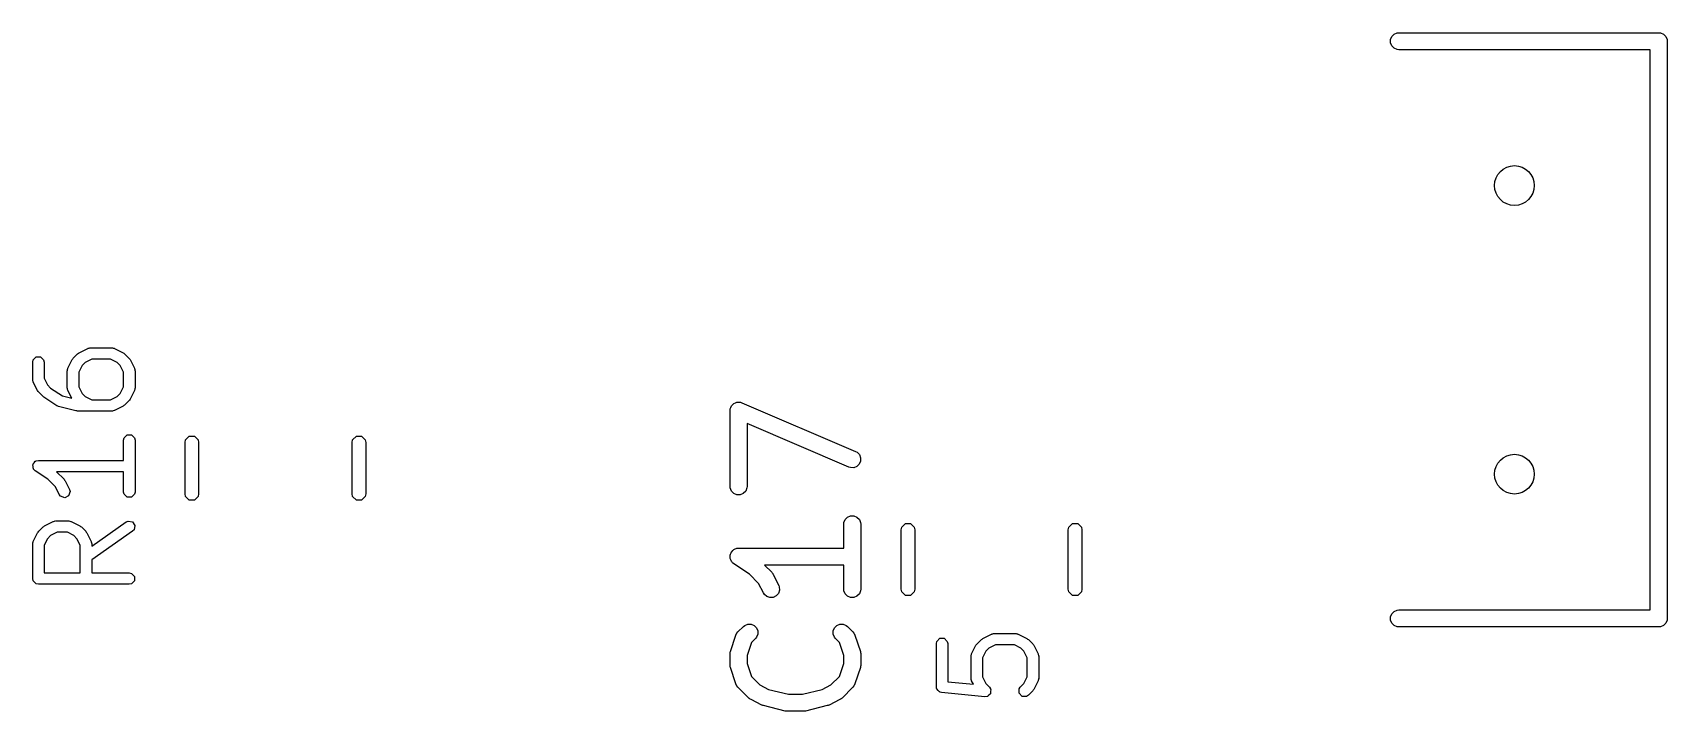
# Model space of a CAD drawing. Header units: inches. Extents: x -1.62 to 1.64, y 0 to 4.72.
# Drawn here: x 0.199 to 0.766, y 1.682 to 1.917 of the extents above; entities that cross this region are included whole.
import ezdxf

# ---------------------------------------------------------------- set-up
doc = ezdxf.new("R2010")
doc.units = ezdxf.units.IN
doc.header["$MEASUREMENT"] = 0
doc.layers.add('BLACK', color=250, linetype='CONTINUOUS')

msp = doc.modelspace()

# ---------------------------------------------------------------- linework, layer by layer
at = {"layer": 'BLACK', "linetype": 'CONTINUOUS'}
for p, q in [((0.6697, 1.91436), (0.67014, 1.91542)), ((0.6697, 1.9132), (0.6697, 1.91436)), ((0.67014, 1.91542), (0.67096, 1.91623)), ((0.67096, 1.91623), (0.67202, 1.91668)), ((0.67202, 1.91668), (0.6726, 1.91673)), ((0.6726, 1.91673), (0.7626, 1.91673)), ((0.7626, 1.91673), (0.76317, 1.91668)), ((0.76317, 1.91668), (0.76424, 1.91623)), ((0.76424, 1.91623), (0.76505, 1.91542)), ((0.76505, 1.91542), (0.76549, 1.91436)), ((0.76549, 1.91436), (0.76555, 1.91378)), ((0.76555, 1.91378), (0.76555, 1.71378)), ((0.67014, 1.91214), (0.6697, 1.9132)), ((0.67096, 1.91132), (0.67014, 1.91214)), ((0.67202, 1.91088), (0.67096, 1.91132)), ((0.6726, 1.91083), (0.67202, 1.91088)), ((0.75965, 1.91083), (0.6726, 1.91083)), ((0.75965, 1.71673), (0.75965, 1.91083)), ((0.21549, 1.80585), (0.21849, 1.80735)), ((0.21849, 1.80735), (0.21859, 1.80738)), ((0.21859, 1.80738), (0.21862, 1.80741)), ((0.21862, 1.80741), (0.21893, 1.80747)), ((0.21893, 1.80747), (0.21923, 1.80756)), ((0.21923, 1.80756), (0.21927, 1.80754)), ((0.21927, 1.80754), (0.21937, 1.80756)), ((0.21937, 1.80756), (0.22687, 1.80756)), ((0.22687, 1.80756), (0.22697, 1.80754)), ((0.22697, 1.80754), (0.22701, 1.80756)), ((0.22701, 1.80756), (0.22731, 1.80747)), ((0.22731, 1.80747), (0.22762, 1.80741)), ((0.22762, 1.80741), (0.22766, 1.80738)), ((0.22766, 1.80738), (0.22775, 1.80735)), ((0.22775, 1.80735), (0.23075, 1.80585)), ((0.19941, 1.80259), (0.19956, 1.80335)), ((0.19941, 1.79659), (0.19941, 1.80259)), ((0.19956, 1.80335), (0.20062, 1.80441)), ((0.20062, 1.80441), (0.20213, 1.80441)), ((0.20213, 1.80441), (0.20319, 1.80335)), ((0.20319, 1.80335), (0.20334, 1.80259)), ((0.20334, 1.80259), (0.20334, 1.79706)), ((0.21149, 1.80004), (0.21155, 1.80035)), ((0.21155, 1.80035), (0.21159, 1.80038)), ((0.21159, 1.80038), (0.21161, 1.80047)), ((0.21161, 1.80047), (0.21311, 1.80347)), ((0.21311, 1.80347), (0.2133, 1.80372)), ((0.2133, 1.80372), (0.21348, 1.80398)), ((0.21348, 1.80398), (0.21498, 1.80548)), ((0.21498, 1.80548), (0.21524, 1.80566)), ((0.21524, 1.80566), (0.21549, 1.80585)), ((0.21649, 1.80143), (0.21534, 1.79913)), ((0.21754, 1.80247), (0.21649, 1.80143)), ((0.21984, 1.80362), (0.21754, 1.80247)), ((0.22641, 1.80362), (0.21984, 1.80362)), ((0.2287, 1.80247), (0.22641, 1.80362)), ((0.22975, 1.80143), (0.2287, 1.80247)), ((0.2309, 1.79913), (0.22975, 1.80143)), ((0.23075, 1.80585), (0.231, 1.80566)), ((0.231, 1.80566), (0.23126, 1.80548)), ((0.23126, 1.80548), (0.23276, 1.80398)), ((0.23276, 1.80398), (0.23294, 1.80372)), ((0.23294, 1.80372), (0.23313, 1.80347)), ((0.23313, 1.80347), (0.23463, 1.80047)), ((0.23463, 1.80047), (0.23466, 1.80038)), ((0.23466, 1.80038), (0.23469, 1.80035)), ((0.23469, 1.80035), (0.23475, 1.80004)), ((0.19942, 1.7965), (0.19941, 1.79659)), ((0.19941, 1.79645), (0.19942, 1.7965)), ((0.19949, 1.79615), (0.19941, 1.79645)), ((0.19956, 1.79584), (0.19949, 1.79615)), ((0.19959, 1.79581), (0.19956, 1.79584)), ((0.19961, 1.79571), (0.19959, 1.79581)), ((0.20111, 1.79271), (0.19961, 1.79571)), ((0.20334, 1.79706), (0.20449, 1.79476)), ((0.20449, 1.79476), (0.20563, 1.79362)), ((0.2114, 1.79959), (0.21142, 1.79969)), ((0.2114, 1.79359), (0.2114, 1.79959)), ((0.21141, 1.79973), (0.21149, 1.80004)), ((0.21142, 1.79969), (0.21141, 1.79973)), ((0.21534, 1.79913), (0.21534, 1.79406)), ((0.2309, 1.79406), (0.2309, 1.79913)), ((0.23475, 1.80004), (0.23483, 1.79973)), ((0.23483, 1.79973), (0.23482, 1.79969)), ((0.23482, 1.79969), (0.23484, 1.79959)), ((0.23484, 1.79959), (0.23484, 1.79359)), ((0.20131, 1.79246), (0.20111, 1.79271)), ((0.20148, 1.7922), (0.20131, 1.79246)), ((0.20298, 1.7907), (0.20148, 1.7922)), ((0.20314, 1.79059), (0.20298, 1.7907)), ((0.20328, 1.79046), (0.20314, 1.79059)), ((0.20778, 1.78746), (0.20328, 1.79046)), ((0.20563, 1.79362), (0.20968, 1.79092)), ((0.20968, 1.79092), (0.21291, 1.79011)), ((0.21142, 1.7935), (0.2114, 1.79359)), ((0.21141, 1.79345), (0.21142, 1.7935)), ((0.21149, 1.79315), (0.21141, 1.79345)), ((0.21155, 1.79284), (0.21149, 1.79315)), ((0.21159, 1.79281), (0.21155, 1.79284)), ((0.21161, 1.79271), (0.21159, 1.79281)), ((0.21291, 1.79011), (0.21161, 1.79271)), ((0.21534, 1.79406), (0.21649, 1.79176)), ((0.21649, 1.79176), (0.21754, 1.79071)), ((0.21754, 1.79071), (0.21984, 1.78956)), ((0.21984, 1.78956), (0.22641, 1.78956)), ((0.22641, 1.78956), (0.2287, 1.79071)), ((0.2287, 1.79071), (0.22975, 1.79176)), ((0.22975, 1.79176), (0.2309, 1.79406)), ((0.23276, 1.7892), (0.23126, 1.7877)), ((0.23294, 1.78946), (0.23276, 1.7892)), ((0.23313, 1.78971), (0.23294, 1.78946)), ((0.23463, 1.79271), (0.23313, 1.78971)), ((0.23466, 1.79281), (0.23463, 1.79271)), ((0.23469, 1.79284), (0.23466, 1.79281)), ((0.23475, 1.79315), (0.23469, 1.79284)), ((0.23483, 1.79345), (0.23475, 1.79315)), ((0.23484, 1.79359), (0.23482, 1.7935)), ((0.23482, 1.7935), (0.23483, 1.79345)), ((0.20809, 1.78733), (0.20778, 1.78746)), ((0.2084, 1.78718), (0.20809, 1.78733)), ((0.21439, 1.78568), (0.2084, 1.78718)), ((0.21464, 1.78567), (0.21439, 1.78568)), ((0.21487, 1.78563), (0.21464, 1.78567)), ((0.22687, 1.78563), (0.21487, 1.78563)), ((0.22697, 1.78564), (0.22687, 1.78563)), ((0.22701, 1.78563), (0.22697, 1.78564)), ((0.22731, 1.78571), (0.22701, 1.78563)), ((0.22762, 1.78578), (0.22731, 1.78571)), ((0.22766, 1.78581), (0.22762, 1.78578)), ((0.22775, 1.78583), (0.22766, 1.78581)), ((0.23075, 1.78733), (0.22775, 1.78583)), ((0.231, 1.78753), (0.23075, 1.78733)), ((0.23126, 1.7877), (0.231, 1.78753)), ((0.44094, 1.78581), (0.44099, 1.78638)), ((0.44094, 1.75956), (0.44094, 1.78581)), ((0.44099, 1.78638), (0.441, 1.7864)), ((0.441, 1.78642), (0.44122, 1.78693)), ((0.441, 1.7864), (0.441, 1.78642)), ((0.44122, 1.78693), (0.44144, 1.78745)), ((0.44144, 1.78745), (0.44145, 1.78746)), ((0.44145, 1.78746), (0.44146, 1.78748)), ((0.44146, 1.78748), (0.44186, 1.78787)), ((0.44186, 1.78787), (0.44225, 1.78826)), ((0.44225, 1.78826), (0.44227, 1.78827)), ((0.44227, 1.78827), (0.44228, 1.78828)), ((0.44228, 1.78828), (0.4428, 1.78849)), ((0.4428, 1.78849), (0.44331, 1.7887)), ((0.44331, 1.7887), (0.44333, 1.7887)), ((0.44333, 1.7887), (0.44335, 1.78871)), ((0.44335, 1.78871), (0.44391, 1.7887)), ((0.44391, 1.7887), (0.44447, 1.7887)), ((0.44447, 1.7887), (0.44448, 1.7887)), ((0.44448, 1.7887), (0.4445, 1.7887)), ((0.4445, 1.7887), (0.44505, 1.78852)), ((0.44505, 1.78852), (0.48442, 1.77165)), ((0.4821, 1.76622), (0.44684, 1.78133)), ((0.44684, 1.78133), (0.44684, 1.75956)), ((0.2309, 1.7756), (0.23105, 1.77635)), ((0.2309, 1.76856), (0.2309, 1.7756)), ((0.23105, 1.77635), (0.23212, 1.77741)), ((0.23212, 1.77741), (0.23362, 1.77741)), ((0.23362, 1.77741), (0.23469, 1.77635)), ((0.23469, 1.77635), (0.23484, 1.7756)), ((0.23484, 1.7756), (0.23484, 1.7576)), ((0.25217, 1.77479), (0.25235, 1.77569)), ((0.25217, 1.75691), (0.25217, 1.77479)), ((0.25235, 1.77569), (0.25362, 1.77697)), ((0.25362, 1.77697), (0.25543, 1.77697)), ((0.25543, 1.77697), (0.25671, 1.77569)), ((0.25671, 1.77569), (0.25689, 1.77479)), ((0.25689, 1.77479), (0.25689, 1.75691)), ((0.31004, 1.77479), (0.31022, 1.77569)), ((0.31004, 1.75691), (0.31004, 1.77479)), ((0.31022, 1.77569), (0.3115, 1.77697)), ((0.3115, 1.77697), (0.31331, 1.77697)), ((0.31331, 1.77697), (0.31458, 1.77569)), ((0.31458, 1.77569), (0.31476, 1.77479)), ((0.31476, 1.77479), (0.31476, 1.75691)), ((0.19944, 1.76698), (0.19956, 1.76715)), ((0.19956, 1.76642), (0.19944, 1.76698)), ((0.19956, 1.76735), (0.19996, 1.76776)), ((0.19956, 1.76715), (0.19956, 1.76735)), ((0.19956, 1.76584), (0.19956, 1.76642)), ((0.19996, 1.76776), (0.20028, 1.76823)), ((0.20028, 1.76823), (0.20048, 1.76827)), ((0.20048, 1.76827), (0.20062, 1.76842)), ((0.20062, 1.76842), (0.20137, 1.76856)), ((0.20137, 1.76856), (0.2309, 1.76856)), ((0.48487, 1.76646), (0.4838, 1.76603)), ((0.48442, 1.77165), (0.48493, 1.77137)), ((0.4857, 1.76726), (0.48487, 1.76646)), ((0.48493, 1.77137), (0.48574, 1.77055)), ((0.48615, 1.76832), (0.4857, 1.76726)), ((0.48574, 1.77055), (0.48616, 1.76948)), ((0.48616, 1.76948), (0.48615, 1.76832)), ((0.1997, 1.7657), (0.19956, 1.76584)), ((0.19974, 1.7655), (0.1997, 1.7657)), ((0.20028, 1.76496), (0.19974, 1.7655)), ((0.20462, 1.76207), (0.20028, 1.76496)), ((0.20726, 1.75943), (0.20462, 1.76207)), ((0.2309, 1.76463), (0.20763, 1.76463)), ((0.20763, 1.76463), (0.21026, 1.76199)), ((0.21026, 1.76199), (0.21044, 1.76173)), ((0.21044, 1.76173), (0.21063, 1.76148)), ((0.21063, 1.76148), (0.21213, 1.75848)), ((0.2309, 1.7576), (0.2309, 1.76463)), ((0.48265, 1.76605), (0.4821, 1.76622)), ((0.4838, 1.76603), (0.48265, 1.76605)), ((0.20861, 1.75672), (0.20726, 1.75943)), ((0.20908, 1.75611), (0.20861, 1.75672)), ((0.21051, 1.75563), (0.20908, 1.75611)), ((0.21186, 1.75631), (0.21051, 1.75563)), ((0.21234, 1.75774), (0.21186, 1.75631)), ((0.21213, 1.75848), (0.21234, 1.75774)), ((0.23105, 1.75684), (0.2309, 1.7576)), ((0.23212, 1.75578), (0.23105, 1.75684)), ((0.23362, 1.75578), (0.23212, 1.75578)), ((0.23469, 1.75684), (0.23362, 1.75578)), ((0.23484, 1.7576), (0.23469, 1.75684)), ((0.25235, 1.756), (0.25217, 1.75691)), ((0.25362, 1.75472), (0.25235, 1.756)), ((0.25671, 1.756), (0.25543, 1.75472)), ((0.25689, 1.75691), (0.25671, 1.756)), ((0.31022, 1.756), (0.31004, 1.75691)), ((0.3115, 1.75472), (0.31022, 1.756)), ((0.31458, 1.756), (0.31331, 1.75472)), ((0.31476, 1.75691), (0.31458, 1.756)), ((0.44099, 1.75899), (0.44094, 1.75956)), ((0.44144, 1.75792), (0.44099, 1.75899)), ((0.44225, 1.75711), (0.44144, 1.75792)), ((0.44331, 1.75667), (0.44225, 1.75711)), ((0.44447, 1.75667), (0.44331, 1.75667)), ((0.44553, 1.75711), (0.44447, 1.75667)), ((0.44635, 1.75792), (0.44553, 1.75711)), ((0.44679, 1.75899), (0.44635, 1.75792)), ((0.44684, 1.75956), (0.44679, 1.75899)), ((0.25543, 1.75472), (0.25362, 1.75472)), ((0.31331, 1.75472), (0.3115, 1.75472)), ((0.20131, 1.74373), (0.20148, 1.74399)), ((0.20148, 1.74399), (0.20298, 1.74549)), ((0.20298, 1.74549), (0.20324, 1.74567)), ((0.20324, 1.74567), (0.20349, 1.74586)), ((0.20349, 1.74586), (0.20649, 1.74736)), ((0.20649, 1.74736), (0.20659, 1.74739)), ((0.20659, 1.74739), (0.20662, 1.74742)), ((0.20662, 1.74742), (0.20693, 1.74748)), ((0.20693, 1.74748), (0.20723, 1.74756)), ((0.20723, 1.74756), (0.20728, 1.74755)), ((0.20728, 1.74755), (0.20737, 1.74757)), ((0.20737, 1.74757), (0.21187, 1.74757)), ((0.21187, 1.74757), (0.21197, 1.74755)), ((0.21197, 1.74755), (0.21201, 1.74756)), ((0.21201, 1.74756), (0.21232, 1.74748)), ((0.21232, 1.74748), (0.21263, 1.74742)), ((0.21263, 1.74742), (0.21266, 1.74739)), ((0.21266, 1.74739), (0.21275, 1.74736)), ((0.21275, 1.74736), (0.21575, 1.74586)), ((0.21575, 1.74586), (0.216, 1.74567)), ((0.216, 1.74567), (0.21626, 1.74549)), ((0.21626, 1.74549), (0.21776, 1.74399)), ((0.21776, 1.74399), (0.21794, 1.74373)), ((0.21984, 1.73888), (0.23174, 1.74721)), ((0.234, 1.74399), (0.21984, 1.73408)), ((0.23174, 1.74721), (0.23244, 1.74752)), ((0.23244, 1.74752), (0.23393, 1.74726)), ((0.23393, 1.74726), (0.23479, 1.74602)), ((0.23453, 1.74454), (0.234, 1.74399)), ((0.23479, 1.74602), (0.23453, 1.74454)), ((0.48031, 1.74644), (0.48036, 1.74701)), ((0.48031, 1.73814), (0.48031, 1.74644)), ((0.48036, 1.74701), (0.48081, 1.74808)), ((0.48081, 1.74808), (0.48162, 1.74889)), ((0.48162, 1.74889), (0.48268, 1.74933)), ((0.48268, 1.74933), (0.48384, 1.74933)), ((0.48384, 1.74933), (0.4849, 1.74889)), ((0.4849, 1.74889), (0.48572, 1.74808)), ((0.48572, 1.74808), (0.48616, 1.74701)), ((0.48616, 1.74701), (0.48621, 1.74644)), ((0.48621, 1.74644), (0.48621, 1.72394)), ((0.5002, 1.74454), (0.50038, 1.74544)), ((0.5002, 1.72397), (0.5002, 1.74454)), ((0.50038, 1.74544), (0.50166, 1.74672)), ((0.50166, 1.74672), (0.50346, 1.74672)), ((0.50346, 1.74672), (0.50474, 1.74544)), ((0.50474, 1.74544), (0.50492, 1.74454)), ((0.50492, 1.74454), (0.50492, 1.72397)), ((0.55807, 1.74454), (0.55825, 1.74544)), ((0.55807, 1.72397), (0.55807, 1.74454)), ((0.55825, 1.74544), (0.55953, 1.74672)), ((0.55953, 1.74672), (0.56134, 1.74672)), ((0.56134, 1.74672), (0.56262, 1.74544)), ((0.56262, 1.74544), (0.5628, 1.74454)), ((0.5628, 1.74454), (0.5628, 1.72397)), ((0.19941, 1.73974), (0.19949, 1.74004)), ((0.19942, 1.7397), (0.19941, 1.73974)), ((0.19941, 1.7396), (0.19942, 1.7397)), ((0.19941, 1.7276), (0.19941, 1.7396)), ((0.19949, 1.74004), (0.19956, 1.74035)), ((0.19956, 1.74035), (0.19959, 1.74039)), ((0.19959, 1.74039), (0.19961, 1.74048)), ((0.19961, 1.74048), (0.20111, 1.74348)), ((0.20111, 1.74348), (0.20131, 1.74373)), ((0.20449, 1.74143), (0.20334, 1.73914)), ((0.20334, 1.73914), (0.20334, 1.72957)), ((0.20554, 1.74248), (0.20449, 1.74143)), ((0.20784, 1.74363), (0.20554, 1.74248)), ((0.21141, 1.74363), (0.20784, 1.74363)), ((0.21371, 1.74248), (0.21141, 1.74363)), ((0.21475, 1.74143), (0.21371, 1.74248)), ((0.2159, 1.73914), (0.21475, 1.74143)), ((0.2159, 1.72957), (0.2159, 1.73914)), ((0.21794, 1.74373), (0.21813, 1.74348)), ((0.21813, 1.74348), (0.21963, 1.74048)), ((0.21963, 1.74048), (0.21966, 1.74039)), ((0.21966, 1.74039), (0.21969, 1.74035)), ((0.21969, 1.74035), (0.21975, 1.74004)), ((0.21975, 1.74004), (0.21984, 1.73974)), ((0.21984, 1.73974), (0.21982, 1.7397)), ((0.21982, 1.7397), (0.21984, 1.7396)), ((0.21984, 1.7396), (0.21984, 1.73888)), ((0.44304, 1.73797), (0.44331, 1.73809)), ((0.44331, 1.73809), (0.44388, 1.73814)), ((0.44388, 1.73814), (0.44389, 1.73814)), ((0.44389, 1.73814), (0.44389, 1.73814)), ((0.44389, 1.73814), (0.44389, 1.73814)), ((0.44389, 1.73814), (0.48031, 1.73814)), ((0.21984, 1.73408), (0.21984, 1.72957)), ((0.44094, 1.73519), (0.44099, 1.73547)), ((0.44099, 1.7349), (0.44094, 1.73519)), ((0.44099, 1.73577), (0.44111, 1.73603)), ((0.44099, 1.73547), (0.44099, 1.73577)), ((0.44099, 1.73461), (0.44099, 1.7349)), ((0.44111, 1.73434), (0.44099, 1.73461)), ((0.44111, 1.73603), (0.44116, 1.73632)), ((0.44116, 1.73406), (0.44111, 1.73434)), ((0.44116, 1.73632), (0.44132, 1.73656)), ((0.44132, 1.73382), (0.44116, 1.73406)), ((0.44132, 1.73656), (0.44144, 1.73683)), ((0.44144, 1.73355), (0.44132, 1.73382)), ((0.44144, 1.73683), (0.44164, 1.73703)), ((0.44164, 1.73334), (0.44144, 1.73355)), ((0.44164, 1.73703), (0.4418, 1.73728)), ((0.4418, 1.7331), (0.44164, 1.73334)), ((0.4418, 1.73728), (0.44204, 1.73744)), ((0.44225, 1.73274), (0.4418, 1.7331)), ((0.44204, 1.73744), (0.44225, 1.73764)), ((0.44225, 1.73764), (0.44252, 1.73776)), ((0.44225, 1.73273), (0.44225, 1.73274)), ((0.44763, 1.72915), (0.44225, 1.73273)), ((0.44225, 1.73273), (0.44225, 1.73273)), ((0.44225, 1.73273), (0.44225, 1.73273)), ((0.44252, 1.73776), (0.44276, 1.73792)), ((0.44276, 1.73792), (0.44304, 1.73797)), ((0.19956, 1.72685), (0.19941, 1.7276)), ((0.20062, 1.72578), (0.19956, 1.72685)), ((0.20334, 1.72957), (0.2159, 1.72957)), ((0.21984, 1.72957), (0.23287, 1.72957)), ((0.23287, 1.72957), (0.23362, 1.72942)), ((0.23362, 1.72942), (0.23469, 1.72835)), ((0.23469, 1.72685), (0.23362, 1.72578)), ((0.23469, 1.72835), (0.23469, 1.72685)), ((0.45084, 1.72594), (0.44763, 1.72915)), ((0.48031, 1.73224), (0.45289, 1.73224)), ((0.45289, 1.73224), (0.45535, 1.72978)), ((0.45535, 1.72978), (0.45554, 1.72955)), ((0.45554, 1.72955), (0.4556, 1.7295)), ((0.4556, 1.7295), (0.45565, 1.72941)), ((0.45565, 1.72941), (0.45572, 1.72933)), ((0.45572, 1.72933), (0.45575, 1.72926)), ((0.45575, 1.72926), (0.45591, 1.72901)), ((0.45591, 1.72901), (0.45778, 1.72526)), ((0.48031, 1.72394), (0.48031, 1.73224)), ((0.20137, 1.72563), (0.20062, 1.72578)), ((0.23287, 1.72563), (0.20137, 1.72563)), ((0.23362, 1.72578), (0.23287, 1.72563)), ((0.4525, 1.72262), (0.45084, 1.72594)), ((0.45281, 1.72213), (0.4525, 1.72262)), ((0.45368, 1.72138), (0.45281, 1.72213)), ((0.45477, 1.72101), (0.45368, 1.72138)), ((0.45592, 1.72109), (0.45477, 1.72101)), ((0.45695, 1.72161), (0.45592, 1.72109)), ((0.4577, 1.72248), (0.45695, 1.72161)), ((0.45807, 1.72357), (0.4577, 1.72248)), ((0.45778, 1.72526), (0.45799, 1.72472)), ((0.45799, 1.72472), (0.45807, 1.72357)), ((0.48036, 1.72336), (0.48031, 1.72394)), ((0.48081, 1.7223), (0.48036, 1.72336)), ((0.48162, 1.72149), (0.48081, 1.7223)), ((0.48268, 1.72104), (0.48162, 1.72149)), ((0.4849, 1.72149), (0.48384, 1.72104)), ((0.48572, 1.7223), (0.4849, 1.72149)), ((0.48616, 1.72336), (0.48572, 1.7223)), ((0.48621, 1.72394), (0.48616, 1.72336)), ((0.50038, 1.72306), (0.5002, 1.72397)), ((0.50166, 1.72178), (0.50038, 1.72306)), ((0.50346, 1.72178), (0.50166, 1.72178)), ((0.50474, 1.72306), (0.50346, 1.72178)), ((0.50492, 1.72397), (0.50474, 1.72306)), ((0.55825, 1.72306), (0.55807, 1.72397)), ((0.55953, 1.72178), (0.55825, 1.72306)), ((0.56134, 1.72178), (0.55953, 1.72178)), ((0.56262, 1.72306), (0.56134, 1.72178)), ((0.5628, 1.72397), (0.56262, 1.72306)), ((0.48384, 1.72104), (0.48268, 1.72104)), ((0.67014, 1.71542), (0.67096, 1.71623)), ((0.67096, 1.71623), (0.67202, 1.71668)), ((0.67202, 1.71668), (0.6726, 1.71673)), ((0.6726, 1.71673), (0.75965, 1.71673)), ((0.44368, 1.70916), (0.44555, 1.71103)), ((0.44555, 1.71103), (0.446, 1.7114)), ((0.446, 1.7114), (0.44706, 1.71184)), ((0.44706, 1.71184), (0.44822, 1.71184)), ((0.44822, 1.71184), (0.44928, 1.7114)), ((0.44928, 1.7114), (0.4501, 1.71058)), ((0.4501, 1.71058), (0.45054, 1.70952)), ((0.47662, 1.70952), (0.47706, 1.71058)), ((0.47706, 1.71058), (0.47787, 1.7114)), ((0.47787, 1.7114), (0.47893, 1.71184)), ((0.47893, 1.71184), (0.48009, 1.71184)), ((0.48009, 1.71184), (0.48115, 1.7114)), ((0.48115, 1.7114), (0.4816, 1.71103)), ((0.4816, 1.71103), (0.48347, 1.70916)), ((0.6697, 1.71436), (0.67014, 1.71542)), ((0.6697, 1.7132), (0.6697, 1.71436)), ((0.67014, 1.71214), (0.6697, 1.7132)), ((0.67096, 1.71132), (0.67014, 1.71214)), ((0.67202, 1.71088), (0.67096, 1.71132)), ((0.6726, 1.71083), (0.67202, 1.71088)), ((0.7626, 1.71083), (0.6726, 1.71083)), ((0.76317, 1.71088), (0.7626, 1.71083)), ((0.76424, 1.71132), (0.76317, 1.71088)), ((0.76505, 1.71214), (0.76424, 1.71132)), ((0.76549, 1.7132), (0.76505, 1.71214)), ((0.76555, 1.71378), (0.76549, 1.7132)), ((0.44109, 1.70238), (0.44296, 1.708)), ((0.44296, 1.708), (0.4432, 1.70853)), ((0.4432, 1.70853), (0.44327, 1.70861)), ((0.44327, 1.70861), (0.44331, 1.70871)), ((0.44331, 1.70871), (0.44368, 1.70916)), ((0.44835, 1.70547), (0.44684, 1.70096)), ((0.44973, 1.70685), (0.44835, 1.70547)), ((0.4501, 1.7073), (0.44973, 1.70685)), ((0.45054, 1.70837), (0.4501, 1.7073)), ((0.45054, 1.70952), (0.45054, 1.70837)), ((0.47662, 1.70837), (0.47662, 1.70952)), ((0.47706, 1.7073), (0.47662, 1.70837)), ((0.47742, 1.70685), (0.47706, 1.7073)), ((0.47881, 1.70547), (0.47742, 1.70685)), ((0.48031, 1.70096), (0.47881, 1.70547)), ((0.48347, 1.70916), (0.48384, 1.70871)), ((0.48384, 1.70871), (0.48388, 1.70861)), ((0.48388, 1.70861), (0.48395, 1.70853)), ((0.48395, 1.70853), (0.48419, 1.708)), ((0.48419, 1.708), (0.48606, 1.70238)), ((0.5124, 1.7051), (0.51255, 1.70585)), ((0.5124, 1.6901), (0.5124, 1.7051)), ((0.51255, 1.70585), (0.51361, 1.70692)), ((0.51361, 1.70692), (0.51512, 1.70692)), ((0.51512, 1.70692), (0.51618, 1.70585)), ((0.51618, 1.70585), (0.51633, 1.7051)), ((0.51633, 1.7051), (0.51633, 1.69188)), ((0.5246, 1.70148), (0.5261, 1.70448)), ((0.5261, 1.70448), (0.5263, 1.70473)), ((0.5263, 1.70473), (0.52647, 1.70499)), ((0.52647, 1.70499), (0.52797, 1.70649)), ((0.52797, 1.70649), (0.52823, 1.70667)), ((0.52823, 1.70667), (0.52848, 1.70686)), ((0.52848, 1.70686), (0.53148, 1.70836)), ((0.53283, 1.70463), (0.53053, 1.70348)), ((0.53148, 1.70836), (0.53158, 1.70839)), ((0.53158, 1.70839), (0.53161, 1.70842)), ((0.53161, 1.70842), (0.53192, 1.70848)), ((0.53192, 1.70848), (0.53222, 1.70856)), ((0.53222, 1.70856), (0.53227, 1.70855)), ((0.53227, 1.70855), (0.53236, 1.70857)), ((0.53236, 1.70857), (0.53986, 1.70857)), ((0.5394, 1.70463), (0.53283, 1.70463)), ((0.5417, 1.70348), (0.5394, 1.70463)), ((0.53986, 1.70857), (0.53996, 1.70855)), ((0.53996, 1.70855), (0.54, 1.70856)), ((0.54, 1.70856), (0.54031, 1.70848)), ((0.54031, 1.70848), (0.54062, 1.70842)), ((0.54062, 1.70842), (0.54065, 1.70839)), ((0.54065, 1.70839), (0.54074, 1.70836)), ((0.54074, 1.70836), (0.54374, 1.70686)), ((0.54374, 1.70686), (0.54399, 1.70667)), ((0.54399, 1.70667), (0.54425, 1.70649)), ((0.54425, 1.70649), (0.54575, 1.70499)), ((0.54575, 1.70499), (0.54593, 1.70473)), ((0.54593, 1.70473), (0.54612, 1.70448)), ((0.54612, 1.70448), (0.54762, 1.70148)), ((0.44094, 1.70144), (0.44097, 1.70174)), ((0.44094, 1.69769), (0.44094, 1.70144)), ((0.44096, 1.70181), (0.44098, 1.70192)), ((0.44097, 1.70174), (0.44096, 1.70181)), ((0.44098, 1.70192), (0.44099, 1.70202)), ((0.44099, 1.70202), (0.44102, 1.70209)), ((0.44102, 1.70209), (0.44109, 1.70238)), ((0.44684, 1.70096), (0.44684, 1.69817)), ((0.48031, 1.69817), (0.48031, 1.70096)), ((0.48606, 1.70238), (0.48613, 1.70209)), ((0.48613, 1.70209), (0.48616, 1.70202)), ((0.48616, 1.70202), (0.48617, 1.70192)), ((0.48617, 1.70192), (0.48619, 1.70181)), ((0.48619, 1.70181), (0.48618, 1.70174)), ((0.48618, 1.70174), (0.48621, 1.70144)), ((0.48621, 1.70144), (0.48621, 1.69769)), ((0.5244, 1.70074), (0.52448, 1.70104)), ((0.52442, 1.7007), (0.5244, 1.70074)), ((0.5244, 1.7006), (0.52442, 1.7007)), ((0.5244, 1.6931), (0.5244, 1.7006)), ((0.52448, 1.70104), (0.52455, 1.70135)), ((0.52455, 1.70135), (0.52458, 1.70139)), ((0.52458, 1.70139), (0.5246, 1.70148)), ((0.52948, 1.70243), (0.52833, 1.70014)), ((0.52833, 1.70014), (0.52833, 1.69357)), ((0.53053, 1.70348), (0.52948, 1.70243)), ((0.54274, 1.70243), (0.5417, 1.70348)), ((0.54389, 1.70014), (0.54274, 1.70243)), ((0.54389, 1.69357), (0.54389, 1.70014)), ((0.54762, 1.70148), (0.54765, 1.70139)), ((0.54765, 1.70139), (0.54768, 1.70135)), ((0.54768, 1.70135), (0.54774, 1.70104)), ((0.54774, 1.70104), (0.54783, 1.70074)), ((0.54783, 1.70074), (0.54781, 1.7007)), ((0.54781, 1.7007), (0.54783, 1.7006)), ((0.54783, 1.7006), (0.54783, 1.6931)), ((0.44097, 1.6974), (0.44094, 1.69769)), ((0.44096, 1.69732), (0.44097, 1.6974)), ((0.44098, 1.69722), (0.44096, 1.69732)), ((0.44099, 1.69712), (0.44098, 1.69722)), ((0.44102, 1.69705), (0.44099, 1.69712)), ((0.44109, 1.69676), (0.44102, 1.69705)), ((0.44296, 1.69114), (0.44109, 1.69676)), ((0.44684, 1.69817), (0.44835, 1.69366)), ((0.44835, 1.69366), (0.45126, 1.69075)), ((0.47589, 1.69075), (0.47881, 1.69366)), ((0.47881, 1.69366), (0.48031, 1.69817)), ((0.48606, 1.69676), (0.48419, 1.69114)), ((0.48613, 1.69705), (0.48606, 1.69676)), ((0.48616, 1.69712), (0.48613, 1.69705)), ((0.48617, 1.69722), (0.48616, 1.69712)), ((0.48619, 1.69732), (0.48617, 1.69722)), ((0.48621, 1.69769), (0.48618, 1.6974)), ((0.48618, 1.6974), (0.48619, 1.69732)), ((0.52442, 1.693), (0.5244, 1.6931)), ((0.5244, 1.69296), (0.52442, 1.693)), ((0.52448, 1.69266), (0.5244, 1.69296)), ((0.52833, 1.69357), (0.52948, 1.69127)), ((0.54274, 1.69127), (0.54389, 1.69357)), ((0.54783, 1.69296), (0.54774, 1.69266)), ((0.54783, 1.6931), (0.54781, 1.693)), ((0.54781, 1.693), (0.54783, 1.69296)), ((0.4432, 1.69061), (0.44296, 1.69114)), ((0.44327, 1.69053), (0.4432, 1.69061)), ((0.44331, 1.69043), (0.44327, 1.69053)), ((0.44368, 1.68998), (0.44331, 1.69043)), ((0.44743, 1.68623), (0.44368, 1.68998)), ((0.45126, 1.69075), (0.45429, 1.68923)), ((0.45429, 1.68923), (0.46113, 1.68752)), ((0.46113, 1.68752), (0.46602, 1.68752)), ((0.46602, 1.68752), (0.47286, 1.68923)), ((0.47286, 1.68923), (0.47589, 1.69075)), ((0.48347, 1.68998), (0.47972, 1.68623)), ((0.48384, 1.69043), (0.48347, 1.68998)), ((0.48388, 1.69053), (0.48384, 1.69043)), ((0.48395, 1.69061), (0.48388, 1.69053)), ((0.48419, 1.69114), (0.48395, 1.69061)), ((0.51249, 1.68963), (0.5124, 1.6901)), ((0.51248, 1.68953), (0.51249, 1.68963)), ((0.51252, 1.68949), (0.51248, 1.68953)), ((0.51255, 1.68935), (0.51252, 1.68949)), ((0.51302, 1.68888), (0.51255, 1.68935)), ((0.51344, 1.68837), (0.51302, 1.68888)), ((0.51357, 1.68833), (0.51344, 1.68837)), ((0.51361, 1.68828), (0.51357, 1.68833)), ((0.51371, 1.68828), (0.51361, 1.68828)), ((0.51417, 1.68814), (0.51371, 1.68828)), ((0.52917, 1.68664), (0.51417, 1.68814)), ((0.51633, 1.69188), (0.52522, 1.69099)), ((0.52455, 1.69235), (0.52448, 1.69266)), ((0.52458, 1.69232), (0.52455, 1.69235)), ((0.5246, 1.69222), (0.52458, 1.69232)), ((0.52522, 1.69099), (0.5246, 1.69222)), ((0.52948, 1.69127), (0.53076, 1.68999)), ((0.53059, 1.68725), (0.53012, 1.68678)), ((0.5311, 1.68767), (0.53059, 1.68725)), ((0.53076, 1.68999), (0.53118, 1.68935)), ((0.53111, 1.68777), (0.5311, 1.68767)), ((0.53118, 1.68785), (0.53111, 1.68777)), ((0.53118, 1.68935), (0.53118, 1.68925)), ((0.53118, 1.68925), (0.53125, 1.68917)), ((0.53125, 1.68917), (0.53118, 1.68851)), ((0.53118, 1.68851), (0.53118, 1.68785)), ((0.54104, 1.68935), (0.54147, 1.68999)), ((0.54104, 1.68785), (0.54104, 1.68935)), ((0.54211, 1.68678), (0.54104, 1.68785)), ((0.54147, 1.68999), (0.54274, 1.69127)), ((0.54425, 1.68721), (0.54362, 1.68678)), ((0.54575, 1.68871), (0.54425, 1.68721)), ((0.54593, 1.68897), (0.54575, 1.68871)), ((0.54612, 1.68922), (0.54593, 1.68897)), ((0.54762, 1.69222), (0.54612, 1.68922)), ((0.54765, 1.69232), (0.54762, 1.69222)), ((0.54768, 1.69235), (0.54765, 1.69232)), ((0.54774, 1.69266), (0.54768, 1.69235)), ((0.44765, 1.68605), (0.44743, 1.68623)), ((0.4477, 1.68599), (0.44765, 1.68605)), ((0.44779, 1.68593), (0.4477, 1.68599)), ((0.44787, 1.68587), (0.44779, 1.68593)), ((0.44795, 1.68584), (0.44787, 1.68587)), ((0.44819, 1.68568), (0.44795, 1.68584)), ((0.45194, 1.6838), (0.44819, 1.68568)), ((0.45199, 1.68379), (0.45194, 1.6838)), ((0.452, 1.68378), (0.45199, 1.68379)), ((0.45224, 1.68369), (0.452, 1.68378)), ((0.45248, 1.6836), (0.45224, 1.68369)), ((0.45251, 1.6836), (0.45248, 1.6836)), ((0.45255, 1.68358), (0.45251, 1.6836)), ((0.46005, 1.68171), (0.45255, 1.68358)), ((0.46015, 1.68169), (0.46005, 1.68171)), ((0.46019, 1.68167), (0.46015, 1.68169)), ((0.4604, 1.68165), (0.46019, 1.68167)), ((0.46062, 1.68162), (0.4604, 1.68165)), ((0.46066, 1.68163), (0.46062, 1.68162)), ((0.46076, 1.68162), (0.46066, 1.68163)), ((0.46639, 1.68162), (0.46076, 1.68162)), ((0.46649, 1.68163), (0.46639, 1.68162)), ((0.46653, 1.68162), (0.46649, 1.68163)), ((0.46675, 1.68165), (0.46653, 1.68162)), ((0.46696, 1.68167), (0.46675, 1.68165)), ((0.467, 1.68169), (0.46696, 1.68167)), ((0.4671, 1.68171), (0.467, 1.68169)), ((0.4746, 1.68358), (0.4671, 1.68171)), ((0.47465, 1.6836), (0.4746, 1.68358)), ((0.47467, 1.6836), (0.47465, 1.6836)), ((0.47491, 1.68369), (0.47467, 1.6836)), ((0.47515, 1.68378), (0.47491, 1.68369)), ((0.47517, 1.68379), (0.47515, 1.68378)), ((0.47521, 1.6838), (0.47517, 1.68379)), ((0.47896, 1.68568), (0.47521, 1.6838)), ((0.4792, 1.68584), (0.47896, 1.68568)), ((0.47928, 1.68587), (0.4792, 1.68584)), ((0.47936, 1.68593), (0.47928, 1.68587)), ((0.47945, 1.68599), (0.47936, 1.68593)), ((0.4795, 1.68605), (0.47945, 1.68599)), ((0.47972, 1.68623), (0.4795, 1.68605)), ((0.52993, 1.68672), (0.52917, 1.68664)), ((0.53001, 1.68678), (0.52993, 1.68672)), ((0.53012, 1.68678), (0.53001, 1.68678)), ((0.54362, 1.68678), (0.54211, 1.68678))]:
    msp.add_line(p, q, dxfattribs=at)
at = {"layer": 'BLACK'}
for centre in [(0.7126, 1.86378), (0.7126, 1.86378), (0.7126, 1.76378), (0.7126, 1.76378)]:
    msp.add_circle(centre, 0.00689, dxfattribs=at)

doc.saveas('drawing.dxf')
